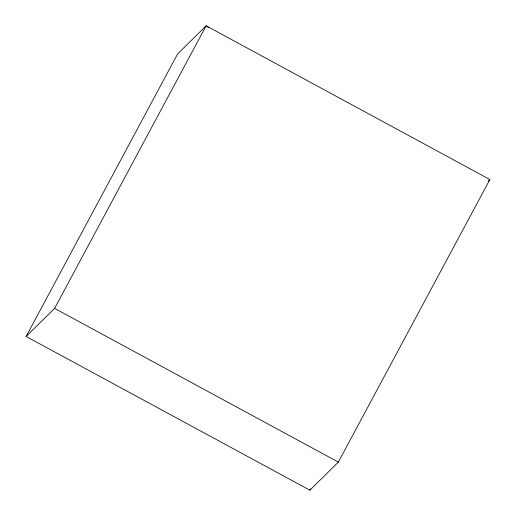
<?xml version="1.0" encoding="UTF-8"?>
<svg xmlns="http://www.w3.org/2000/svg" width="516" height="516" viewBox="0 0 516 516"><rect width="100%" height="100%" fill="white"/><g stroke="black" fill="none" stroke-linecap="round" stroke-linejoin="round"><path stroke-width="0.77" d="M26.129 336.471L177.652 53.883L206.136 25.8L489.871 179.529L338.348 462.117L309.864 490.2L26.129 336.471L54.612 308.387L206.136 25.8L208.741 27.658M309.864 490.2L310.626 488.781M488.162 181.213L489.871 179.529M54.612 308.387L338.348 462.117"/></g></svg>
